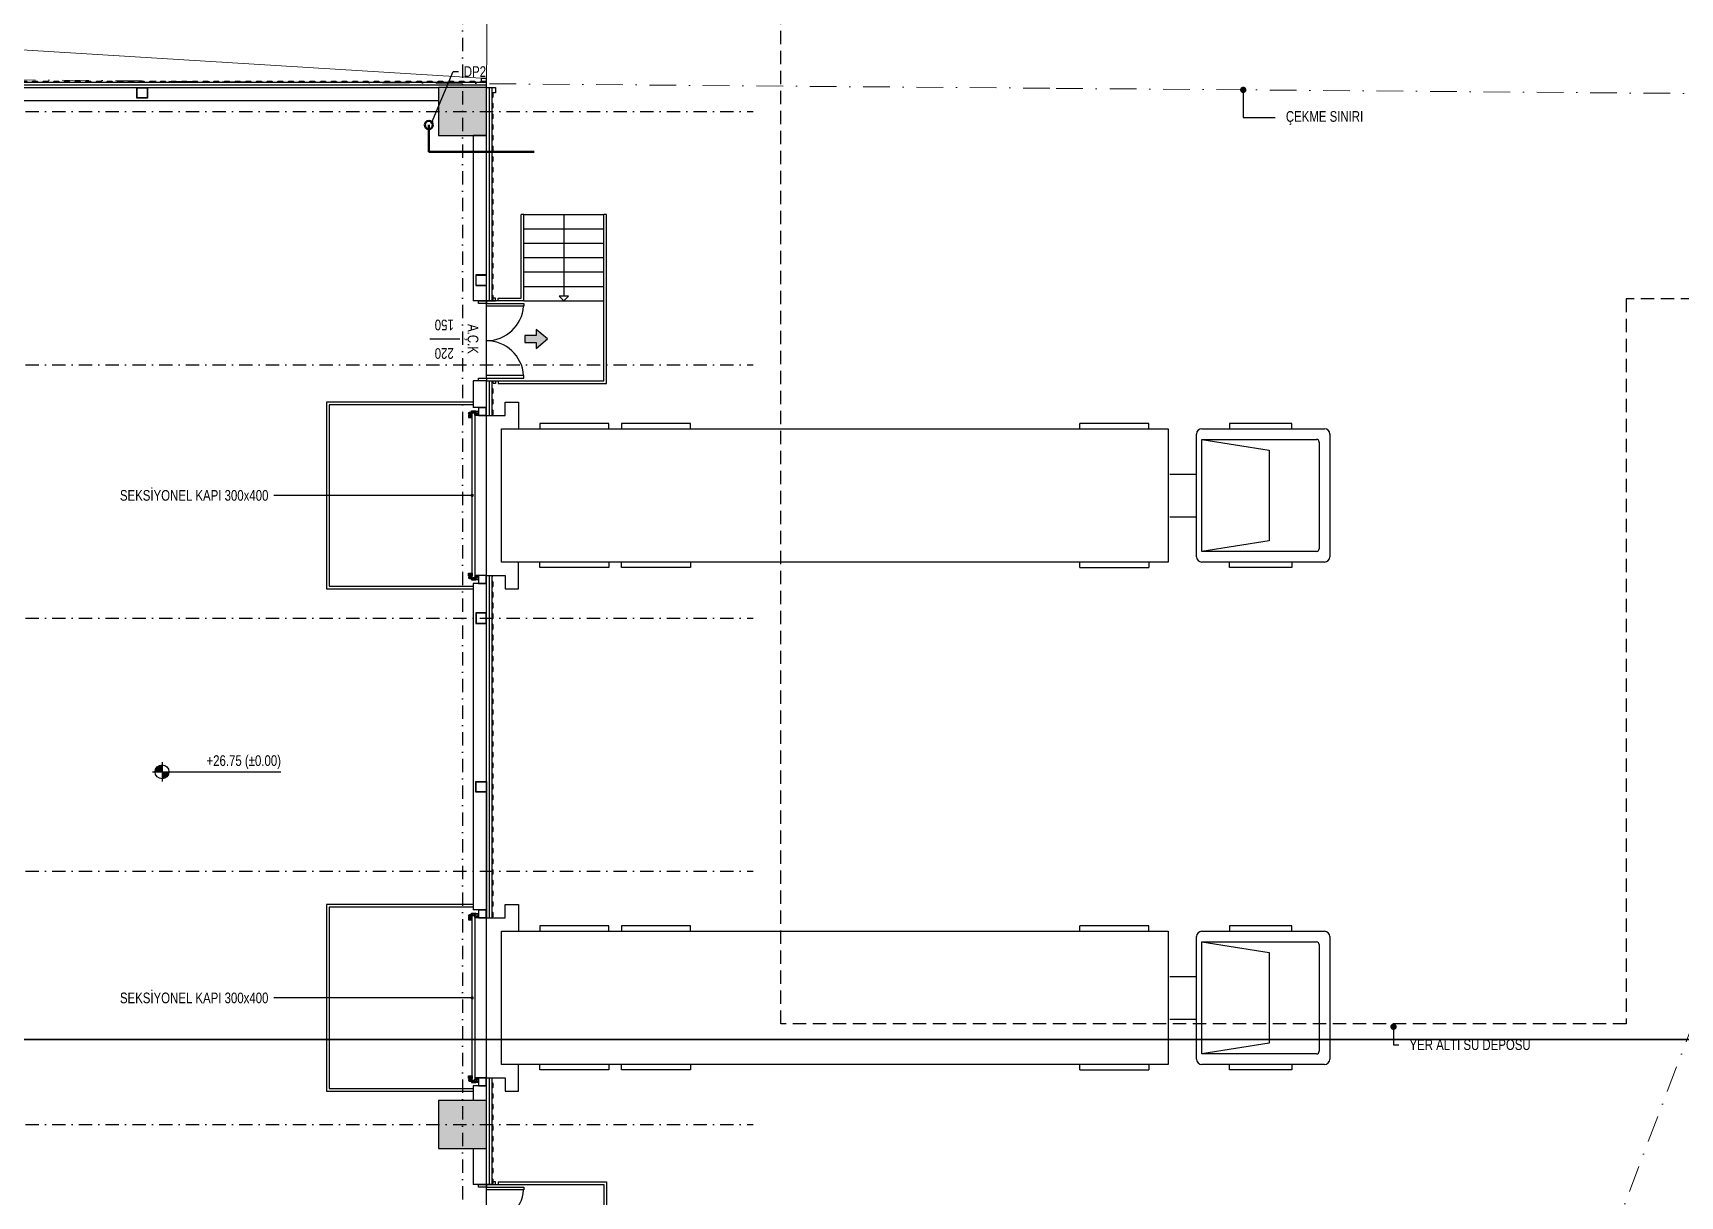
# Model space of a CAD drawing. Header units: centimetres. Extents: x 26569 to 160723, y -3143 to 14565.
# Drawn here: x 69874 to 72962, y 5229 to 7411 of the extents above; entities that cross this region are included whole.
import ezdxf
from ezdxf import colors
from ezdxf.entities.mleader import LeaderData, LeaderLine
from ezdxf.enums import TextEntityAlignment as Align
from ezdxf.math import Vec2, Vec3

# ---------------------------------------------------------------- set-up
doc = ezdxf.new("R2010")
doc.units = ezdxf.units.CM
doc.header["$LTSCALE"] = 100
for name, pattern in [('DASHDOT', [1, 0.5, -0.25, 0, -0.25]), ('DASHDOT2', [0.5, 0.25, -0.125, 0, -0.125]), ('HIDDEN2', [0.1875, 0.125, -0.0625])]:
    doc.linetypes.add(name, pattern=pattern)
for name, color, linetype in [('A-ANNO-DIMS', 187, 'Continuous'), ('A-ANNO-GRID', 155, 'DASHDOT2'), ('A-ANNO-TEXT', 50, 'Continuous'), ('A-DOOR', 193, 'Continuous'), ('A-ELEV-01', 255, 'Continuous'), ('A-ELEV-03', 251, 'Continuous'), ('A-FLOR-STRS', 95, 'Continuous'), ('A-VHCL', 8, 'Continuous'), ('A-WALL', 134, 'Continuous'), ('A-WALL-INSL', 249, 'Continuous'), ('A-WALL-SNWPNL', 200, 'Continuous'), ('A-WALL-STEL', 202, 'Continuous'), ('L-SITE', 1, 'DASHDOT'), ('L-SITE-CURB', 33, 'Continuous'), ('S-CONC', 5, 'Continuous'), ('S-HTCH', 8, 'Continuous'), ('S-STEL', 3, 'Continuous')]:
    doc.layers.add(name, color=color, linetype=linetype)
doc.layers.add('GEB-YİB', color=7, linetype='Continuous', lineweight=50)
doc.styles.add('Fields_100', font='act_simplex.shx', dxfattribs={"width": 0.8, "height": 20})
doc.linetypes.add('BATTING', pattern='A,0.00254,-2.54,[134,ltypeshp.shx,S=2.54,R=0,X=-2.54,Y=0],-5.08,[134,ltypeshp.shx,S=2.54,R=180,X=2.54,Y=0],-2.54', length=10.16254)
doc.dimstyles.new('FIELDS_100', dxfattribs={"dimscale": 0, "dimtxt": 20, "dimasz": 5, "dimexe": 5, "dimexo": 5, "dimgap": 5, "dimtad": 0, "dimdec": 0, "dimzin": 0, "dimdsep": 46, "dimtxsty": 'Fields_100', "dimblk": 'DOT', "dimcen": 0.09, "dimclrt": 50, "dimadec": 0, "dimazin": 0, "dimtfac": 1, "dimtdec": 0, "dimtix": 1, "dimtofl": 0, "dimtmove": 1, "dimatfit": 3, "dimfxl": 5, "dimfxlon": 1, "dimtolj": 1, "dimtzin": 0, "dimarcsym": 0})

# ---------------------------------------------------------------- blocks, each defined once
blk = doc.blocks.new('_Dot')
at = {"color": 0, "linetype": 'ByBlock', "lineweight": -2}
blk.add_line((-0.5, 0), (-1, 0), dxfattribs=at)
at = {"color": 0, "linetype": 'ByBlock', "const_width": 0.5}
blk.add_lwpolyline([(-0.25, 0, 1), (0.25, 0, 1)], format="xyb", close=True, dxfattribs=at)
blk = doc.blocks.new('*D156')
at = {"layer": 'A-ANNO-DIMS', "color": 0, "lineweight": -2, "transparency": 16777216}
for p, q in [((68879.5, 7998.6), (68879.5, 8008.6)), ((68884.5, 8003.6), (69747.8, 8003.6)), ((70674.5, 8003.6), (69811.1, 8003.6)), ((70679.5, 7998.6), (70679.5, 8008.6))]:
    blk.add_line(p, q, dxfattribs=at)
at = {"layer": 'DEFPOINTS', "color": 0, "transparency": 16777216}
for p in [(70679.5, 8003.6), (68879.5, 7308.6), (70679.5, 7308.6)]:
    blk.add_point(p, dxfattribs=at)
at = {"layer": 'A-ANNO-DIMS', "color": 0, "lineweight": -2, "transparency": 16777216, "xscale": 5, "yscale": 5, "zscale": 5, "rotation": 180}
blk.add_blockref('_Dot', (68879.5, 8003.6), dxfattribs=at)
at = {"layer": 'A-ANNO-DIMS', "color": 0, "lineweight": -2, "transparency": 16777216, "xscale": 5, "yscale": 5, "zscale": 5}
blk.add_blockref('_Dot', (70679.5, 8003.6), dxfattribs=at)
at = {"layer": 'A-ANNO-DIMS', "color": 50, "transparency": 16777216, "insert": (69779.5, 8003.6), "char_height": 20, "attachment_point": 5, "style": 'Fields_100'}
blk.add_mtext('\\A1;1800', dxfattribs=at)
blk = doc.blocks.new('*D159')
at = {"layer": 'A-ANNO-DIMS', "color": 0, "lineweight": -2, "transparency": 16777216}
for p, q in [((50829.5, 8098.6), (50829.5, 8108.6)), ((50834.5, 8103.6), (60742.7, 8103.6)), ((70729.5, 8103.6), (60821.3, 8103.6)), ((70734.5, 8098.6), (70734.5, 8108.6))]:
    blk.add_line(p, q, dxfattribs=at)
at = {"layer": 'DEFPOINTS', "color": 0, "transparency": 16777216}
for p in [(70734.5, 8103.6), (50829.5, 7318.6), (70734.5, 7318.6)]:
    blk.add_point(p, dxfattribs=at)
at = {"layer": 'A-ANNO-DIMS', "color": 0, "lineweight": -2, "transparency": 16777216, "xscale": 5, "yscale": 5, "zscale": 5, "rotation": 180}
blk.add_blockref('_Dot', (50829.5, 8103.6), dxfattribs=at)
at = {"layer": 'A-ANNO-DIMS', "color": 0, "lineweight": -2, "transparency": 16777216, "xscale": 5, "yscale": 5, "zscale": 5}
blk.add_blockref('_Dot', (70734.5, 8103.6), dxfattribs=at)
at = {"layer": 'A-ANNO-DIMS', "color": 50, "transparency": 16777216, "insert": (60782, 8103.6), "char_height": 20, "attachment_point": 5, "style": 'Fields_100'}
blk.add_mtext('\\A1;19905', dxfattribs=at)
blk = doc.blocks.new('SEKSİYONEL KAPI')
at = {"layer": 'A-DOOR'}
for p, q in [((-15.7, 2.7), (-15.7, 0.2)), ((-15.1, 2.7), (-15.1, 0.2)), ((-3.6, 2.7), (-4.4, 2.7)), ((-3.6, 0.9), (-4.4, 0.9)), ((-15.7, -302.7), (-15.7, -300.2)), ((-15.1, -302.7), (-15.1, -300.2)), ((-8.7, -304.7), (-8.7, -304.7)), ((-3.6, -300.9), (-4.4, -300.9)), ((-3.6, -302.7), (-4.4, -302.7))]:
    blk.add_line(p, q, dxfattribs=at)
for points in [[(-5, 5.5), (-5.5, 5.5), (-5.5, 8.2), (-12.3, 8.2), (-12.3, 2), (-12.8, 2), (-12.8, 5.6), (-16.9, 5.6, 0.82272), (-16.9, 2.5), (-16.7, 2.5), (-16.7, 2), (-16.9, 2, -0.863572), (-16.9, 6.1), (-12.8, 6.1), (-12.8, 8.7), (-5, 8.7), (-5, 5.5)], [(-11.4, 5.3), (-11.4, 5.7, -0.414214), (-9.4, 7.7), (-9, 7.7, -0.414214), (-7, 5.7), (-7, 3.5)], [(-15.7, -1.1), (-15.7, -1.6, 1), (-15.1, -1.6), (-15.1, -1.1)], [(-5, -305.5), (-5.5, -305.5), (-5.5, -308.2), (-12.3, -308.2), (-12.3, -302), (-12.8, -302), (-12.8, -305.6), (-16.9, -305.6, -0.82272), (-16.9, -302.5), (-16.7, -302.5), (-16.7, -302), (-16.9, -302, 0.863572), (-16.9, -306.1), (-12.8, -306.1), (-12.8, -308.7), (-5, -308.7), (-5, -305.5)], [(-15.7, -298.9), (-15.7, -298.4, -1), (-15.1, -298.4), (-15.1, -298.9)], [(-11.4, -305.3), (-11.4, -305.7, 0.414214), (-9.4, -307.7), (-9, -307.7, 0.414214), (-7, -305.7), (-7, -303.5)]]:
    blk.add_lwpolyline(points, format="xyb", dxfattribs=at)
for points in [[(-15.7, 1.2), (-18.4, 1.2), (-18.4, -3.8), (-11.7, -3.8), (-11.7, 1.2), (-15.1, 1.2)], [(-16.5, 0.2), (-17.4, 0.2), (-17.4, -2.8), (-13.4, -2.8), (-13.4, 0.2), (-14.4, 0.2)], [(-11.6, -304.7), (-11.6, 4.7), (-8.7, 4.7), (-8.7, 4.7), (-6.6, 2.6), (-6.6, -302.6), (-8.7, -304.7), (-11.6, -304.7)], [(-5, 0.5), (-6.5, 0.5), (-6.5, 3.3), (-5, 3.3)], [(-4.5, 2.7), (-4.4, 2.7), (-4.4, 3), (-3.6, 3), (-3.6, 0.7), (-4.4, 0.7), (-4.4, 1), (-4.5, 1)], [(-15.7, -301.2), (-18.4, -301.2), (-18.4, -296.2), (-11.7, -296.2), (-11.7, -301.2), (-15.1, -301.2)], [(-16.5, -300.2), (-17.4, -300.2), (-17.4, -297.2), (-13.4, -297.2), (-13.4, -300.2), (-14.4, -300.2)], [(-5, -300.5), (-6.5, -300.5), (-6.5, -303.3), (-5, -303.3)], [(-4.5, -302.7), (-4.4, -302.7), (-4.4, -303), (-3.6, -303), (-3.6, -300.7), (-4.4, -300.7), (-4.4, -301), (-4.5, -301)]]:
    blk.add_lwpolyline(points, dxfattribs=at)
for points in [[(-13.9, 3.1), (-16.9, 3.1, -1), (-16.9, 5.1), (-13.9, 5.1, -1)], [(-13.9, -303.1), (-16.9, -303.1, 1), (-16.9, -305.1), (-13.9, -305.1, 1)]]:
    blk.add_lwpolyline(points, format="xyb", close=True, dxfattribs=at)
for points in [[(-16.5, -1.1), (-14.4, -1.1), (-14.4, 0.2), (-16.5, 0.2)], [(-4.5, 3.5), (-4.5, 2.7), (-5, 2.7), (-5, 4), (-2.5, 4), (-2.5, 0.5), (-0.5, 0.5), (-0.5, 7.5), (-4.5, 7.5), (-4.5, 5.5), (-5, 5.5), (-5, 8), (0, 8), (0, 0), (-5, 0), (-5, 1), (-4.5, 1), (-4.5, 0.5), (-3, 0.5), (-3, 3.5)], [(-16.5, -298.9), (-14.4, -298.9), (-14.4, -300.2), (-16.5, -300.2)], [(-4.5, -303.5), (-4.5, -302.7), (-5, -302.7), (-5, -304), (-2.5, -304), (-2.5, -300.5), (-0.5, -300.5), (-0.5, -307.5), (-4.5, -307.5), (-4.5, -305.5), (-5, -305.5), (-5, -308), (0, -308), (0, -300), (-5, -300), (-5, -301), (-4.5, -301), (-4.5, -300.5), (-3, -300.5), (-3, -303.5)]]:
    blk.add_lwpolyline(points, close=True, dxfattribs=at)
for centre in [(-9.2, 5.8), (-9.2, -305.8)]:
    blk.add_circle(centre, 0.25, dxfattribs=at)
for centre, start, end in [((-15.4, 4.3), 38.272, 141.728), ((-15.4, 3.8), 218.272, 321.728), ((-15.4, -303.8), 38.272, 141.728), ((-15.4, -304.3), 218.272, 321.728)]:
    blk.add_arc(centre, 1.19, start, end, dxfattribs=at)
blk = doc.blocks.new('KAPI 150')
at = {"layer": 'A-DOOR'}
blk.add_line((145, 15), (5, 15), dxfattribs=at)
for points in [[(5, 15), (5, 85), (10, 85), (10, 15)], [(145, 15), (145, 85), (140, 85), (140, 15)]]:
    blk.add_lwpolyline(points, dxfattribs=at)
for points in [[(5, 0), (0, 0), (0, 15), (5, 15)], [(150, 0), (145, 0), (145, 15), (150, 15)]]:
    blk.add_lwpolyline(points, close=True, dxfattribs=at)
for centre, start, end in [((5, 15), 0, 85.904), ((145, 15), 94.096, 180)]:
    blk.add_arc(centre, 70, start, end, dxfattribs=at)
blk = doc.blocks.new('AÇK_01')
at = {"color": 0}
blk.add_lwpolyline([(28, 0), (-28, 0)], dxfattribs=at)
at = {"color": 0, "style": 'Fields_100', "width": 0.8}
blk.add_attdef('A.Ç.K.01', text='', height=20, rotation=90, dxfattribs=at).set_placement((-53, 0), align=Align.MIDDLE_CENTER)
for tag, p in [('W', (1, 17.2)), ('H', (1, -36.3))]:
    blk.add_attdef(tag, text='', height=20, dxfattribs=at).set_placement(p, align=Align.CENTER)
blk = doc.blocks.new('*U42')
at = {"layer": 'A-WALL-SNWPNL'}
blk.add_lwpolyline([(50, 1), (42, 1), (40, -1), (32, -1), (30, 1), (22, 1), (20, -1), (12, -1), (10, 1), (2, 1), (0, -1), (-8, -1), (-10, 1), (-18, 1), (-20, -1), (-28, -1), (-30, 1), (-38, 1), (-40, -1), (-48, -1), (-50, 1)], dxfattribs=at)
blk = doc.blocks.new('*U43')
at = {"layer": 'A-WALL-STEL', "color": 0, "linetype": 'ByBlock', "lineweight": -2, "transparency": 16777216}
for p in [(0, 0), (100, 0)]:
    blk.add_blockref('*U42', p, dxfattribs=at)
blk = doc.blocks.new('*U44')
at = {"layer": 'A-WALL-SNWPNL'}
blk.add_lwpolyline([(50, 1), (42, 1), (40, -1), (32, -1), (30, 1), (22, 1), (20, -1), (12, -1), (10, 1), (2, 1), (0, -1), (-8, -1), (-10, 1), (-18, 1), (-20, -1), (-28, -1), (-30, 1), (-38, 1), (-40, -1), (-48, -1), (-50, 1)], dxfattribs=at)
blk = doc.blocks.new('*U45')
at = {"layer": 'A-WALL-STEL', "color": 0, "linetype": 'ByBlock', "lineweight": -2, "transparency": 16777216}
for p in [(0, 0), (100, 0), (200, 0), (300, 0), (400, 0), (500, 0)]:
    blk.add_blockref('*U44', p, dxfattribs=at)
blk = doc.blocks.new('*U46')
at = {"layer": 'A-WALL-SNWPNL'}
blk.add_lwpolyline([(50, 1), (42, 1), (40, -1), (32, -1), (30, 1), (22, 1), (20, -1), (12, -1), (10, 1), (2, 1), (0, -1), (-8, -1), (-10, 1), (-18, 1), (-20, -1), (-28, -1), (-30, 1), (-38, 1), (-40, -1), (-48, -1), (-50, 1)], dxfattribs=at)
blk = doc.blocks.new('*U47')
at = {"layer": 'A-WALL-STEL', "color": 0, "linetype": 'ByBlock', "lineweight": -2, "transparency": 16777216}
for p in [(0, 0), (100, 0), (200, 0), (300, 0)]:
    blk.add_blockref('*U46', p, dxfattribs=at)

msp = doc.modelspace()

# ---------------------------------------------------------------- hatches: boundary and pattern name
at = {"layer": 'A-ANNO-DIMS'}
h = msp.add_hatch(color=256, dxfattribs=at)
h.paths.add_polyline_path([(70116.48, 6038.15, 0.4142136), (70103.48, 6025.15), (70116.48, 6025.15)])
h.paths.add_polyline_path([(70129.48, 6025.15), (70116.48, 6025.15), (70116.48, 6012.15, 0.4142136)])
at = {"layer": 'A-ANNO-TEXT'}
h = msp.add_hatch(color=256, dxfattribs=at)
h.dxf.hatch_style = 1
h.paths.add_polyline_path([(70839.04, 6836.93), (70817.89, 6854.63), (70817.89, 6843.66), (70796.73, 6843.66), (70796.73, 6830.19), (70817.89, 6830.19), (70817.89, 6819.22)])
at = {"layer": 'S-HTCH'}
h = msp.add_hatch(dxfattribs=at)
h.set_pattern_fill('ANSI33', color=256)
h.set_pattern_definition([(45, (47244.2896, 5721.5606), (-4.490128, 4.490128), []), (45, (47248.78, 5721.5606), (-4.490128, 4.490128), [3.175, -1.5875])])
h.paths.add_polyline_path([(63434.48, 1518.59), (63524.48, 1518.59), (63524.48, 1608.59), (63434.48, 1608.59)])
h.paths.add_polyline_path([(63434.48, 7218.59), (63524.48, 7218.59), (63524.48, 7308.59), (63434.48, 7308.59)])
h.paths.add_polyline_path([(61634.48, 1518.59), (61724.48, 1518.59), (61724.48, 1608.59), (61634.48, 1608.59)])
h.paths.add_polyline_path([(58034.48, 1518.59), (58124.48, 1518.59), (58124.48, 1608.59), (58034.48, 1608.59)])
h.paths.add_polyline_path([(61634.48, 7218.59), (61724.48, 7218.59), (61724.48, 7308.59), (61634.48, 7308.59)])
h.paths.add_polyline_path([(58034.48, 7218.59), (58124.48, 7218.59), (58124.48, 7308.59), (58034.48, 7308.59)])
h.paths.add_polyline_path([(63434.48, 3418.59), (63524.48, 3418.59), (63524.48, 3508.59), (63434.48, 3508.59)])
h.paths.add_polyline_path([(63434.48, 5318.59), (63524.48, 5318.59), (63524.48, 5408.59), (63434.48, 5408.59)])
h.paths.add_polyline_path([(61634.48, 3418.59), (61724.48, 3418.59), (61724.48, 3508.59), (61634.48, 3508.59)])
h.paths.add_polyline_path([(58034.48, 3418.59), (58124.48, 3418.59), (58124.48, 3508.59), (58034.48, 3508.59)])
h.paths.add_polyline_path([(61634.48, 5318.59), (61724.48, 5318.59), (61724.48, 5408.59), (61634.48, 5408.59)])
h.paths.add_polyline_path([(58034.48, 5318.59), (58124.48, 5318.59), (58124.48, 5408.59), (58034.48, 5408.59)])
h.paths.add_polyline_path([(68834.48, 3418.59), (68924.48, 3418.59), (68924.48, 3508.59), (68834.48, 3508.59)])
h.paths.add_polyline_path([(68834.48, 5318.59), (68924.48, 5318.59), (68924.48, 5408.59), (68834.48, 5408.59)])
h.paths.add_polyline_path([(67034.48, 3418.59), (67124.48, 3418.59), (67124.48, 3508.59), (67034.48, 3508.59)])
h.paths.add_polyline_path([(67034.48, 5318.59), (67124.48, 5318.59), (67124.48, 5408.59), (67034.48, 5408.59)])
h.paths.add_polyline_path([(65234.48, 3418.59), (65324.48, 3418.59), (65324.48, 3508.59), (65234.48, 3508.59)])
h.paths.add_polyline_path([(65234.48, 5318.59), (65324.48, 5318.59), (65324.48, 5408.59), (65234.48, 5408.59)])
h.paths.add_polyline_path([(61534.48, 3418.59), (61624.48, 3418.59), (61624.48, 3508.59), (61534.48, 3508.59)])
h.paths.add_polyline_path([(61534.48, 5318.59), (61624.48, 5318.59), (61624.48, 5408.59), (61534.48, 5408.59)])
h.paths.add_polyline_path([(59834.48, 3418.59), (59924.48, 3418.59), (59924.48, 3508.59), (59834.48, 3508.59)])
h.paths.add_polyline_path([(59834.48, 5318.59), (59924.48, 5318.59), (59924.48, 5408.59), (59834.48, 5408.59)])
h.paths.add_polyline_path([(56234.48, 3418.59), (56324.48, 3418.59), (56324.48, 3508.59), (56234.48, 3508.59)])
h.paths.add_polyline_path([(56234.48, 5318.59), (56324.48, 5318.59), (56324.48, 5408.59), (56234.48, 5408.59)])
h.paths.add_polyline_path([(54434.48, 3418.59), (54524.48, 3418.59), (54524.48, 3508.59), (54434.48, 3508.59)])
h.paths.add_polyline_path([(54434.48, 5318.59), (54524.48, 5318.59), (54524.48, 5408.59), (54434.48, 5408.59)])
h.paths.add_polyline_path([(52634.48, 3418.59), (52724.48, 3418.59), (52724.48, 3508.59), (52634.48, 3508.59)])
h.paths.add_polyline_path([(52634.48, 5318.59), (52724.48, 5318.59), (52724.48, 5408.59), (52634.48, 5408.59)])
h.paths.add_polyline_path([(70634.48, 5318.59), (70724.48, 5318.59), (70724.48, 5408.59), (70634.48, 5408.59)])
h.paths.add_polyline_path([(70634.48, 3418.59), (70724.48, 3418.59), (70724.48, 3508.59), (70634.48, 3508.59)])
h.paths.add_polyline_path([(70634.48, 1518.59), (70724.48, 1518.59), (70724.48, 1608.59), (70634.48, 1608.59)])
h.paths.add_polyline_path([(68834.48, 1518.59), (68924.48, 1518.59), (68924.48, 1608.59), (68834.48, 1608.59)])
h.paths.add_polyline_path([(67034.48, 1518.59), (67124.48, 1518.59), (67124.48, 1608.59), (67034.48, 1608.59)])
h.paths.add_polyline_path([(65234.48, 1518.59), (65324.48, 1518.59), (65324.48, 1608.59), (65234.48, 1608.59)])
h.paths.add_polyline_path([(61534.48, 1518.59), (61624.48, 1518.59), (61624.48, 1608.59), (61534.48, 1608.59)])
h.paths.add_polyline_path([(59834.48, 1518.59), (59924.48, 1518.59), (59924.48, 1608.59), (59834.48, 1608.59)])
h.paths.add_polyline_path([(56234.48, 1518.59), (56324.48, 1518.59), (56324.48, 1608.59), (56234.48, 1608.59)])
h.paths.add_polyline_path([(54434.48, 1518.59), (54524.48, 1518.59), (54524.48, 1608.59), (54434.48, 1608.59)])
h.paths.add_polyline_path([(52634.48, 1518.59), (52724.48, 1518.59), (52724.48, 1608.59), (52634.48, 1608.59)])
h.paths.add_polyline_path([(70634.48, 7218.59), (70724.48, 7218.59), (70724.48, 7308.59), (70634.48, 7308.59)])
h.paths.add_polyline_path([(68834.48, 7218.59), (68924.48, 7218.59), (68924.48, 7308.59), (68834.48, 7308.59)])
h.paths.add_polyline_path([(67034.48, 7218.59), (67124.48, 7218.59), (67124.48, 7308.59), (67034.48, 7308.59)])
h.paths.add_polyline_path([(65234.48, 7218.59), (65324.48, 7218.59), (65324.48, 7308.59), (65234.48, 7308.59)])
h.paths.add_polyline_path([(61534.48, 7218.59), (61624.48, 7218.59), (61624.48, 7308.59), (61534.48, 7308.59)])
h.paths.add_polyline_path([(59834.48, 7218.59), (59924.48, 7218.59), (59924.48, 7308.59), (59834.48, 7308.59)])
h.paths.add_polyline_path([(56234.48, 7218.59), (56324.48, 7218.59), (56324.48, 7308.59), (56234.48, 7308.59)])
h.paths.add_polyline_path([(54434.48, 7218.59), (54524.48, 7218.59), (54524.48, 7308.59), (54434.48, 7308.59)])
h.paths.add_polyline_path([(52634.48, 7218.59), (52724.48, 7218.59), (52724.48, 7308.59), (52634.48, 7308.59)])

# ---------------------------------------------------------------- linework, layer by layer
at = {"layer": 'A-ANNO-DIMS'}
for p, q in [((70098.48, 6025.15), (70339.48, 6025.15)), ((70116.48, 6043.15), (70116.48, 6007.15))]:
    msp.add_line(p, q, dxfattribs=at)
msp.add_circle((70116.48, 6025.15), 13, dxfattribs=at)
at = {"layer": 'A-ANNO-GRID'}
for p, q in [((70679.48, 8203.59), (70679.48, 1408.59)), ((49419.63, 7263.59), (71224.48, 7263.59)), ((49419.63, 6788.59), (71224.48, 6788.59)), ((49419.63, 6313.59), (71224.48, 6313.59)), ((49419.63, 5838.59), (71224.48, 5838.59)), ((49419.63, 5363.59), (71224.48, 5363.59))]:
    msp.add_line(p, q, dxfattribs=at)
at = {"layer": 'A-ANNO-GRID', "const_width": 3}
msp.add_lwpolyline([(49449.63, 5522.83), (73661.43, 5522.83)], dxfattribs=at)
at = {"layer": 'A-ANNO-TEXT'}
msp.add_lwpolyline([(70839.04, 6836.93), (70817.89, 6854.63), (70817.89, 6843.66), (70796.73, 6843.66), (70796.73, 6830.19), (70817.89, 6830.19), (70817.89, 6819.22)], close=True, dxfattribs=at)
at = {"layer": 'A-DOOR', "elevation": 0}
for points in [[(70734.48, 6693.59), (70759.48, 6693.59), (70759.48, 6718.59), (70784.48, 6718.59), (70784.48, 6668.59)], [(70734.48, 6393.59), (70759.48, 6393.59), (70759.48, 6368.59), (70784.48, 6368.59), (70784.48, 6418.59)]]:
    msp.add_lwpolyline(points, dxfattribs=at)
at = {"layer": 'A-DOOR'}
for points in [[(70734.48, 5751.09), (70759.48, 5751.09), (70759.48, 5776.09), (70784.48, 5776.09), (70784.48, 5726.09)], [(70734.48, 5451.09), (70759.48, 5451.09), (70759.48, 5426.09), (70784.48, 5426.09), (70784.48, 5476.09)]]:
    msp.add_lwpolyline(points, dxfattribs=at)
at = {"layer": 'A-ELEV-01'}
for p, q in [((70634.48, 7283.59), (68924.48, 7283.59)), ((70724.48, 7218.59), (70699.48, 7218.59)), ((70699.48, 7218.59), (70699.48, 6908.59)), ((70724.48, 6908.59), (70699.48, 6908.59)), ((70724.48, 6708.59), (70699.48, 6708.59)), ((70699.48, 6378.59), (70699.48, 6156.09)), ((70724.48, 6378.59), (70699.48, 6378.59)), ((70699.48, 6156.09), (70699.48, 5766.09)), ((70724.48, 5766.09), (70699.48, 5766.09)), ((70699.48, 5436.09), (70699.48, 5408.59)), ((70724.48, 5436.09), (70699.48, 5436.09)), ((70699.48, 5318.59), (70699.48, 5251.09)), ((70724.48, 5251.09), (70699.48, 5251.09))]:
    msp.add_line(p, q, dxfattribs=at)
for points in [[(70724.48, 6758.59), (70699.48, 6758.59), (70699.48, 6708.59)], [(70724.48, 5751.09), (70724.48, 5986.09)]]:
    msp.add_lwpolyline(points, dxfattribs=at)
at = {"layer": 'A-ELEV-03'}
for points in [[(66854.48, 7318.59), (70724.48, 7318.59)], [(70734.48, 7308.59), (70734.48, 6908.59)], [(70734.48, 6393.59), (70734.48, 5751.09)], [(70699.48, 5776.09), (70424.48, 5776.09), (70424.48, 5426.09), (70699.48, 5426.09)], [(70699.48, 5771.09), (70429.48, 5771.09), (70429.48, 5431.09), (70699.48, 5431.09)], [(70724.48, 5436.09), (70724.48, 5766.09)], [(70734.48, 5451.09), (70734.48, 5251.09)]]:
    msp.add_lwpolyline(points, dxfattribs=at)
at = {"layer": 'A-ELEV-03', "elevation": 0}
for points in [[(70699.48, 6718.59), (70424.48, 6718.59), (70424.48, 6368.59), (70699.48, 6368.59)], [(70699.48, 6713.59), (70429.48, 6713.59), (70429.48, 6373.59), (70699.48, 6373.59)], [(70724.48, 6378.59), (70724.48, 6708.59)]]:
    msp.add_lwpolyline(points, dxfattribs=at)
at = {"layer": 'A-FLOR-STRS'}
for p, q in [((70794.48, 7070.59), (70789.48, 7070.59)), ((70869.48, 7070.59), (70869.48, 6917.29)), ((70949.48, 7070.59), (70944.48, 7070.59)), ((70794.48, 6908.59), (70734.48, 6908.59)), ((70746.48, 6908.59), (70746.48, 6913.59)), ((70746.48, 5256.09), (70746.48, 5251.09))]:
    msp.add_line(p, q, dxfattribs=at)
for points in [[(70734.48, 6758.59), (70944.48, 6758.59), (70944.48, 7070.59)], [(70746.48, 6913.59), (70789.48, 6913.59), (70789.48, 7070.59)], [(70746.48, 6753.59), (70949.48, 6753.59), (70949.48, 7070.59)], [(70794.48, 6908.59), (70794.48, 7070.59)], [(70794.48, 7070.59), (70944.48, 7070.59)], [(70794.48, 7043.59), (70944.48, 7043.59)], [(70794.48, 7016.59), (70944.48, 7016.59)], [(70794.48, 6989.59), (70944.48, 6989.59)], [(70794.48, 6962.59), (70944.48, 6962.59)], [(70794.48, 6935.59), (70944.48, 6935.59)], [(70794.48, 6908.59), (70944.48, 6908.59)], [(70746.48, 6758.59), (70746.48, 6753.59)], [(70734.48, 5251.09), (70944.48, 5251.09), (70944.48, 4939.09)], [(70746.48, 5256.09), (70949.48, 5256.09), (70949.48, 4939.09)]]:
    msp.add_lwpolyline(points, dxfattribs=at)
msp.add_lwpolyline([(70869.48, 6908.59), (70878.17, 6917.29), (70869.48, 6917.29), (70860.78, 6917.29)], close=True, dxfattribs=at)
at = {"layer": 'A-VHCL'}
for p, q in [((70824.73, 6678.59), (70824.73, 6668.59)), ((70954.26, 6678.59), (70824.73, 6678.59)), ((70954.26, 6668.59), (70954.26, 6678.59)), ((71107.4, 6678.59), (70977.87, 6678.59)), ((70977.87, 6678.59), (70977.87, 6668.59)), ((71107.4, 6668.59), (71107.4, 6678.59)), ((71966.35, 6678.59), (71836.83, 6678.59)), ((71966.35, 6668.59), (71966.35, 6678.59)), ((72055.6, 6428.59), (72055.6, 6658.59)), ((72065.6, 6668.59), (72295.6, 6668.59)), ((72065.6, 6648.59), (72280.6, 6648.59)), ((72065.6, 6438.59), (72065.6, 6648.59)), ((72065.6, 6648.59), (72191.88, 6628.59)), ((72285.6, 6643.59), (72285.6, 6443.59)), ((72305.6, 6658.59), (72305.6, 6428.59)), ((72191.88, 6628.59), (72191.88, 6458.59)), ((72005.6, 6583.59), (72055.6, 6583.59)), ((72005.6, 6503.59), (72055.6, 6503.59)), ((72191.88, 6458.59), (72065.6, 6438.59)), ((72280.6, 6438.59), (72065.6, 6438.59)), ((70824.73, 6408.59), (70824.73, 6418.59)), ((70954.26, 6408.59), (70824.73, 6408.59)), ((70954.26, 6418.59), (70954.26, 6408.59)), ((70977.87, 6408.59), (70977.87, 6418.59)), ((71107.4, 6408.59), (70977.87, 6408.59)), ((71107.4, 6418.59), (71107.4, 6408.59)), ((72295.6, 6418.59), (72065.6, 6418.59)), ((70824.73, 5736.09), (70824.73, 5726.09)), ((70954.26, 5736.09), (70824.73, 5736.09)), ((70954.26, 5726.09), (70954.26, 5736.09)), ((71107.4, 5736.09), (70977.87, 5736.09)), ((70977.87, 5736.09), (70977.87, 5726.09)), ((71107.4, 5726.09), (71107.4, 5736.09)), ((71966.35, 5736.09), (71836.83, 5736.09)), ((71966.35, 5726.09), (71966.35, 5736.09)), ((72055.6, 5486.09), (72055.6, 5716.09)), ((72065.6, 5726.09), (72295.6, 5726.09)), ((72305.6, 5716.09), (72305.6, 5486.09)), ((72065.6, 5706.09), (72280.6, 5706.09)), ((72065.6, 5496.09), (72065.6, 5706.09)), ((72065.6, 5706.09), (72191.88, 5686.09)), ((72191.88, 5686.09), (72191.88, 5516.09)), ((72285.6, 5701.09), (72285.6, 5501.09)), ((72005.6, 5641.09), (72055.6, 5641.09)), ((72005.6, 5561.09), (72055.6, 5561.09)), ((72191.88, 5516.09), (72065.6, 5496.09)), ((70824.73, 5466.09), (70824.73, 5476.09)), ((70954.26, 5466.09), (70824.73, 5466.09)), ((70954.26, 5476.09), (70954.26, 5466.09)), ((70977.87, 5466.09), (70977.87, 5476.09)), ((71107.4, 5466.09), (70977.87, 5466.09)), ((71107.4, 5476.09), (71107.4, 5466.09)), ((72280.6, 5496.09), (72065.6, 5496.09)), ((72295.6, 5476.09), (72065.6, 5476.09))]:
    msp.add_line(p, q, dxfattribs=at)
at = {"layer": 'A-VHCL', "elevation": 0}
for points in [[(71836.83, 6668.59), (71836.83, 6678.59)], [(72234.68, 6678.59), (72117.29, 6678.59), (72117.29, 6668.59)], [(72234.68, 6668.59), (72234.68, 6678.59)], [(71836.83, 6408.59), (71836.83, 6418.59)], [(71836.83, 6408.59), (71966.35, 6408.59)], [(71966.35, 6418.59), (71966.35, 6408.59)], [(72234.68, 6418.59), (72234.68, 6408.59), (72117.29, 6408.59), (72117.29, 6418.59)]]:
    msp.add_lwpolyline(points, dxfattribs=at)
at = {"layer": 'A-VHCL'}
for points in [[(72002.91, 6418.59), (70752.91, 6418.59), (70752.91, 6668.59), (72002.91, 6668.59)], [(72002.91, 5476.09), (70752.91, 5476.09), (70752.91, 5726.09), (72002.91, 5726.09)]]:
    msp.add_lwpolyline(points, close=True, dxfattribs=at)
for points in [[(71836.83, 5726.09), (71836.83, 5736.09)], [(72234.68, 5736.09), (72117.29, 5736.09), (72117.29, 5726.09)], [(72234.68, 5726.09), (72234.68, 5736.09)], [(71836.83, 5466.09), (71836.83, 5476.09)], [(71836.83, 5466.09), (71966.35, 5466.09)], [(71966.35, 5476.09), (71966.35, 5466.09)], [(72234.68, 5476.09), (72234.68, 5466.09), (72117.29, 5466.09), (72117.29, 5476.09)]]:
    msp.add_lwpolyline(points, dxfattribs=at)
for centre, radius, start, end in [((72065.6, 6658.59), 10, 90, 180), ((72280.6, 6643.59), 5, 0, 90), ((72295.6, 6658.59), 10, 0, 90), ((72065.6, 6428.59), 10, 180, 270), ((72280.6, 6443.59), 5, 270, 0), ((72295.6, 6428.59), 10, 270, 0), ((72065.6, 5716.09), 10, 90, 180), ((72295.6, 5716.09), 10, 0, 90), ((72280.6, 5701.09), 5, 0, 90), ((72280.6, 5501.09), 5, 270, 0), ((72065.6, 5486.09), 10, 180, 270), ((72295.6, 5486.09), 10, 270, 0)]:
    msp.add_arc(centre, radius, start, end, dxfattribs=at)
at = {"layer": 'A-WALL-INSL', "linetype": 'BATTING', "ltscale": 0.005}
for points in [[(66854.48, 7313.59), (70724.48, 7313.59)], [(70729.48, 7308.59), (70729.48, 6908.59)], [(70729.48, 6758.59), (70729.48, 6693.59)], [(70729.48, 6393.59), (70729.48, 5751.09)], [(70729.48, 5451.09), (70729.48, 5251.09)]]:
    msp.add_lwpolyline(points, dxfattribs=at)
at = {"layer": 'A-WALL-SNWPNL'}
for p, q in [((68924.48, 7308.59), (70634.48, 7308.59)), ((70724.48, 6908.59), (70724.48, 7218.59)), ((70734.48, 6908.59), (70724.48, 6908.59)), ((70724.48, 6758.59), (70734.48, 6758.59)), ((70724.48, 6693.59), (70734.48, 6693.59)), ((70724.48, 6393.59), (70734.48, 6393.59)), ((70724.48, 5751.09), (70724.48, 6378.59)), ((70724.48, 5751.09), (70734.48, 5751.09)), ((70724.48, 5408.59), (70724.48, 5451.09)), ((70724.48, 5451.09), (70734.48, 5451.09)), ((70724.48, 5251.09), (70724.48, 5318.59))]:
    msp.add_line(p, q, dxfattribs=at)
for points in [[(69824.48, 7318.59), (69832.48, 7318.59), (69834.48, 7320.59), (69842.48, 7320.59), (69844.48, 7318.59), (69852.48, 7318.59), (69854.48, 7320.59), (69862.48, 7320.59), (69864.48, 7318.59), (69872.48, 7318.59), (69874.48, 7320.59), (69882.48, 7320.59), (69884.48, 7318.59), (69892.48, 7318.59), (69894.48, 7320.59), (69902.48, 7320.59), (69904.48, 7318.59), (69912.48, 7318.59), (69914.48, 7320.59), (69922.48, 7320.59), (69924.48, 7318.59)], [(69924.48, 7318.59), (69932.48, 7318.59), (69934.48, 7320.59), (69942.48, 7320.59), (69944.48, 7318.59), (69952.48, 7318.59), (69954.48, 7320.59), (69962.48, 7320.59), (69964.48, 7318.59), (69972.48, 7318.59), (69974.48, 7320.59), (69982.48, 7320.59), (69984.48, 7318.59), (69992.48, 7318.59), (69994.48, 7320.59), (70002.48, 7320.59), (70004.48, 7318.59), (70012.48, 7318.59), (70014.48, 7320.59), (70022.48, 7320.59), (70024.48, 7318.59)], [(70024.48, 7318.59), (70032.48, 7318.59), (70034.48, 7320.59), (70042.48, 7320.59), (70044.48, 7318.59), (70052.48, 7318.59), (70054.48, 7320.59), (70062.48, 7320.59), (70064.48, 7318.59), (70072.48, 7318.59), (70074.48, 7320.59), (70082.48, 7320.59), (70084.48, 7318.59), (70092.48, 7318.59), (70094.48, 7320.59), (70102.48, 7320.59), (70104.48, 7318.59), (70112.48, 7318.59), (70114.48, 7320.59), (70122.48, 7320.59), (70124.48, 7318.59)], [(70124.48, 7318.59), (70132.48, 7318.59), (70134.48, 7320.59), (70142.48, 7320.59), (70144.48, 7318.59), (70152.48, 7318.59), (70154.48, 7320.59), (70162.48, 7320.59), (70164.48, 7318.59), (70172.48, 7318.59), (70174.48, 7320.59), (70182.48, 7320.59), (70184.48, 7318.59), (70192.48, 7318.59), (70194.48, 7320.59), (70202.48, 7320.59), (70204.48, 7318.59), (70212.48, 7318.59), (70214.48, 7320.59), (70222.48, 7320.59), (70224.48, 7318.59)], [(70224.48, 7318.59), (70232.48, 7318.59), (70234.48, 7320.59), (70242.48, 7320.59), (70244.48, 7318.59), (70252.48, 7318.59), (70254.48, 7320.59), (70262.48, 7320.59), (70264.48, 7318.59), (70272.48, 7318.59), (70274.48, 7320.59), (70282.48, 7320.59), (70284.48, 7318.59), (70292.48, 7318.59), (70294.48, 7320.59), (70302.48, 7320.59), (70304.48, 7318.59), (70312.48, 7318.59), (70314.48, 7320.59), (70322.48, 7320.59), (70324.48, 7318.59)], [(70324.48, 7318.59), (70332.48, 7318.59), (70334.48, 7320.59), (70342.48, 7320.59), (70344.48, 7318.59), (70352.48, 7318.59), (70354.48, 7320.59), (70362.48, 7320.59), (70364.48, 7318.59), (70372.48, 7318.59), (70374.48, 7320.59), (70382.48, 7320.59), (70384.48, 7318.59), (70392.48, 7318.59), (70394.48, 7320.59), (70402.48, 7320.59), (70404.48, 7318.59), (70412.48, 7318.59), (70414.48, 7320.59), (70422.48, 7320.59), (70424.48, 7318.59)], [(70424.48, 7318.59), (70432.48, 7318.59), (70434.48, 7320.59), (70442.48, 7320.59), (70444.48, 7318.59), (70452.48, 7318.59), (70454.48, 7320.59), (70462.48, 7320.59), (70464.48, 7318.59), (70472.48, 7318.59), (70474.48, 7320.59), (70482.48, 7320.59), (70484.48, 7318.59), (70492.48, 7318.59), (70494.48, 7320.59), (70502.48, 7320.59), (70504.48, 7318.59), (70512.48, 7318.59), (70514.48, 7320.59), (70522.48, 7320.59), (70524.48, 7318.59)], [(70524.48, 7318.59), (70532.48, 7318.59), (70534.48, 7320.59), (70542.48, 7320.59), (70544.48, 7318.59), (70552.48, 7318.59), (70554.48, 7320.59), (70562.48, 7320.59), (70564.48, 7318.59), (70572.48, 7318.59), (70574.48, 7320.59), (70582.48, 7320.59), (70584.48, 7318.59), (70592.48, 7318.59), (70594.48, 7320.59), (70602.48, 7320.59), (70604.48, 7318.59), (70612.48, 7318.59), (70614.48, 7320.59), (70622.48, 7320.59), (70624.48, 7318.59)], [(70624.48, 7318.59), (70632.48, 7318.59), (70634.48, 7320.59), (70642.48, 7320.59), (70644.48, 7318.59), (70652.48, 7318.59), (70654.48, 7320.59), (70662.48, 7320.59), (70664.48, 7318.59), (70672.48, 7318.59), (70674.48, 7320.59), (70682.48, 7320.59), (70684.48, 7318.59), (70692.48, 7318.59), (70694.48, 7320.59), (70702.48, 7320.59), (70704.48, 7318.59), (70712.48, 7318.59), (70714.48, 7320.59), (70722.48, 7320.59), (70724.48, 7318.59)], [(70724.48, 7308.59), (70724.48, 7325.59), (70714.48, 7325.59), (70714.48, 7321.09)], [(70724.48, 7308.59), (70741.48, 7308.59), (70741.48, 7298.59), (70736.98, 7298.59)], [(70724.48, 6903.59), (70724.48, 6908.59), (70741.48, 6908.59), (70741.48, 6913.59), (70736.98, 6913.59)], [(70724.48, 6763.59), (70724.48, 6758.59), (70741.48, 6758.59), (70741.48, 6753.59), (70736.98, 6753.59)], [(70724.48, 6708.59), (70724.48, 6758.59)], [(70734.48, 6758.59), (70734.48, 6693.59)], [(70736.48, 6758.59), (70736.48, 6755.59), (70734.48, 6753.59), (70734.48, 6745.59), (70736.48, 6743.59), (70736.48, 6735.59), (70734.48, 6733.59), (70734.48, 6725.59), (70736.48, 6723.59), (70736.48, 6715.59), (70734.48, 6713.59), (70734.48, 6705.59), (70736.48, 6703.59), (70736.48, 6695.59), (70734.48, 6693.59)], [(70736.48, 6393.59), (70736.48, 6393.09), (70734.48, 6391.09), (70734.48, 6383.09), (70736.48, 6381.09), (70736.48, 6373.09), (70734.48, 6371.09), (70734.48, 6363.09), (70736.48, 6361.09), (70736.48, 6353.09), (70734.48, 6351.09)], [(70724.48, 5986.09), (70724.48, 5751.09)], [(70724.48, 5246.09), (70724.48, 5251.09), (70741.48, 5251.09), (70741.48, 5256.09), (70736.98, 5256.09)], [(70734.48, 5251.09), (70724.48, 5251.09)]]:
    msp.add_lwpolyline(points, dxfattribs=at)
at = {"layer": 'GEB-YİB'}
msp.add_lwpolyline([(70616.63, 7238.28), (70616.63, 7188.08), (70814.37, 7188.08)], dxfattribs=at)
msp.add_circle((70616.63, 7238.28), 7.58, dxfattribs=at)
at = {"layer": 'L-SITE', "lineweight": 0}
msp.add_lwpolyline([(70687.99, -521.89), (50317.07, -542.29), (50610.19, 7087.42), (50839.48, 7308.59), (69328.73, 7327.01), (71792.84, 7307.01), (73600.55, 7292.33), (73628.86, 7250.92)], close=True, dxfattribs=at)
at = {"layer": 'L-SITE-CURB', "lineweight": 0}
msp.add_line((70724.48, 7308.59), (70728.43, 7795.54), dxfattribs=at)
msp.add_lwpolyline([(70728.43, 7795.54), (66854.24, 7564.97), (70724.48, 7325.59)], dxfattribs=at)
at = {"layer": 'S-CONC', "linetype": 'HIDDEN2', "ltscale": 2}
msp.add_lwpolyline([(72861.26, 5552.34), (71276.39, 5552.34), (71276.39, 7492.34), (73401.26, 7492.34), (73401.26, 6912.34), (72861.26, 6912.34), (72861.26, 5552.34)], dxfattribs=at)
at = {"layer": 'S-CONC'}
for points in [[(70634.48, 7218.59), (70724.48, 7218.59), (70724.48, 7308.59), (70634.48, 7308.59)], [(70634.48, 5318.59), (70724.48, 5318.59), (70724.48, 5408.59), (70634.48, 5408.59)]]:
    msp.add_lwpolyline(points, close=True, dxfattribs=at)
at = {"layer": 'S-STEL', "elevation": 0}
for points in [[(70069.48, 7308.59), (70089.48, 7308.59), (70089.48, 7288.59), (70069.48, 7288.59)], [(70070.08, 7307.99), (70088.88, 7307.99), (70088.88, 7289.19), (70070.08, 7289.19)], [(70704.48, 6936.93), (70724.48, 6936.93), (70724.48, 6956.93), (70704.48, 6956.93)], [(70723.88, 6937.53), (70705.08, 6937.53), (70705.08, 6956.33), (70723.88, 6956.33)], [(70704.48, 6303.59), (70724.48, 6303.59), (70724.48, 6323.59), (70704.48, 6323.59)], [(70705.08, 6304.19), (70723.88, 6304.19), (70723.88, 6322.99), (70705.08, 6322.99)], [(70704.48, 6006.93), (70724.48, 6006.93), (70724.48, 5986.93), (70704.48, 5986.93)], [(70723.88, 5987.53), (70705.08, 5987.53), (70705.08, 6006.33), (70723.88, 6006.33)]]:
    msp.add_lwpolyline(points, close=True, dxfattribs=at)
at = {"layer": 'S-STEL'}
for points in [[(70724.48, 6708.59), (70709.48, 6708.59), (70709.48, 6693.59), (70724.48, 6693.59)], [(70723.98, 6708.09), (70709.98, 6708.09), (70709.98, 6694.09), (70723.98, 6694.09)], [(70724.48, 6393.59), (70709.48, 6393.59), (70709.48, 6378.59), (70724.48, 6378.59)], [(70723.98, 6393.09), (70709.98, 6393.09), (70709.98, 6379.09), (70723.98, 6379.09)], [(70724.48, 5766.09), (70709.48, 5766.09), (70709.48, 5751.09), (70724.48, 5751.09)], [(70723.98, 5765.59), (70709.98, 5765.59), (70709.98, 5751.59), (70723.98, 5751.59)], [(70724.48, 5451.09), (70709.48, 5451.09), (70709.48, 5436.09), (70724.48, 5436.09)], [(70723.98, 5450.59), (70709.98, 5450.59), (70709.98, 5436.59), (70723.98, 5436.59)]]:
    msp.add_lwpolyline(points, close=True, dxfattribs=at)

# ---------------------------------------------------------------- block references
at = {"layer": 'A-ANNO-TEXT', "rotation": 180}
msp.add_blockref('AÇK_01', (70646.48, 6836.93), dxfattribs=at).add_auto_attribs({'A.Ç.K.01': 'A.Ç.K', 'H': '150', 'W': '220'})
at = {"layer": 'A-ELEV-01', "rotation": 270}
for p in [(70709.48, 6908.59), (70709.48, 5251.09)]:
    msp.add_blockref('KAPI 150', p, dxfattribs=at)
at = {"layer": 'A-WALL'}
for p in [(70709.48, 6693.59), (70709.48, 5751.09)]:
    msp.add_blockref('SEKSİYONEL KAPI', p, dxfattribs=at)
at = {"layer": 'A-WALL-STEL', "rotation": 90}
for name, p in [('*U47', (70735.48, 6958.59)), ('*U45', (70735.48, 5801.09)), ('*U43', (70735.48, 5301.09))]:
    msp.add_blockref(name, p, dxfattribs=at)

# ---------------------------------------------------------------- texts
at = {"layer": 'A-ANNO-TEXT', "insert": (70339.48, 6030.15), "char_height": 20, "attachment_point": 9, "style": 'Fields_100'}
msp.add_mtext_dynamic_manual_height_columns('+26.75 (%%P0.00)', width=436.6649, gutter_width=100, heights=[0], dxfattribs=at)

# ---------------------------------------------------------------- dimensions: what is measured, and where the dimension line sits
at = {"layer": 'A-ANNO-DIMS'}
for base, p1, p2, picture, middle in [((70734.48, 8103.59), (50829.48, 7318.59), (70734.48, 7318.59), '*D159', (60781.98, 8103.59)), ((70679.48, 8003.59), (68879.48, 7308.59), (70679.48, 7308.59), '*D156', (69779.48, 8003.59))]:
    dim = msp.add_linear_dim(base=base, p1=p1, p2=p2, dimstyle='FIELDS_100', override={"dimscale": 1}, dxfattribs=at)
    dim.commit()
    dim.dimension.update_dxf_attribs({"geometry": picture, "text_midpoint": middle})

# ---------------------------------------------------------------- leaders
ml = msp.add_multileader_mtext('Standard', dxfattribs=at)
ml.set_content('ÇEKME SINIRI', color=50, style='Fields_100')
ml.set_leader_properties(color=256)
ml.set_arrow_properties(name='DOT')
ml.build(insert=Vec2(0, 0))
ml.multileader.update_dxf_attribs({"dogleg_length": 10, "arrow_head_size": 12})
ctx = ml.context
ctx.base_point, ctx.char_height, ctx.arrow_head_size, ctx.landing_gap_size, ctx.plane_origin = Vec3(72203.26, 7252.4), 20, 12, 20, Vec3(98598.01, 7436.08)
notes = []
notes.append((ctx, [(0, (1, 1, 0), (72143.38, 7252.4), (1, 0), 59.88, [(0, [(72143.38, 7304.16)], 0, [])])]))
ctx.mtext.insert, ctx.mtext.flow_direction = Vec3(72223.26, 7264.3), 5
ml = msp.add_multileader_mtext('Standard', dxfattribs=at)
ml.set_content('SEKSİYONEL KAPI 300x400', color=50, style='Fields_100')
ml.set_leader_properties(color=256)
ml.set_arrow_properties(name='DOT')
ml.build(insert=Vec2(0, 0))
ml.multileader.update_dxf_attribs({"dogleg_length": 10, "arrow_head_size": 6})
ctx = ml.context
ctx.base_point, ctx.char_height, ctx.arrow_head_size, ctx.landing_gap_size, ctx.plane_origin = Vec3(69979.01, 6543.59), 20, 6, 10, Vec3(97152.54, 6543.61)
ctx.text_align_type = 2
notes.append((ctx, [(0, (1, 1, 0), (70335.87, 6543.59), (-1, 0), 10, [(0, [(70697.91, 6543.59)], 0, [])])]))
ctx.mtext.insert, ctx.mtext.alignment, ctx.mtext.flow_direction = Vec3(70315.87, 6553.59), 3, 5
ml = msp.add_multileader_mtext('Standard', dxfattribs=at)
ml.set_content('SEKSİYONEL KAPI 300x400', color=50, style='Fields_100')
ml.set_leader_properties(color=256)
ml.set_arrow_properties(name='DOT')
ml.build(insert=Vec2(0, 0))
ml.multileader.update_dxf_attribs({"dogleg_length": 10, "arrow_head_size": 6})
ctx = ml.context
ctx.base_point, ctx.char_height, ctx.arrow_head_size, ctx.landing_gap_size, ctx.plane_origin = Vec3(69979.01, 5601.09), 20, 6, 10, Vec3(97152.54, 5601.11)
ctx.text_align_type = 2
notes.append((ctx, [(0, (1, 1, 0), (70335.87, 5601.09), (-1, 0), 10, [(0, [(70697.91, 5601.09)], 0, [])])]))
ctx.mtext.insert, ctx.mtext.alignment, ctx.mtext.flow_direction = Vec3(70315.87, 5611.09), 3, 5
ml = msp.add_multileader_mtext('Standard', dxfattribs=at)
ml.set_content('YER ALTI SU DEPOSU', color=50, style='Fields_100')
ml.set_leader_properties(color=256)
ml.set_arrow_properties(name='DOT')
ml.build(insert=Vec2(0, 0))
ml.multileader.update_dxf_attribs({"dogleg_length": 10, "arrow_head_size": 12})
ctx = ml.context
ctx.base_point, ctx.char_height, ctx.arrow_head_size, ctx.landing_gap_size, ctx.plane_origin = Vec3(72435.06, 5513.34), 20, 12, 20, Vec3(98879.69, 5697.02)
notes.append((ctx, [(0, (1, 1, 0), (72425.06, 5513.34), (1, 0), 10, [(0, [(72425.06, 5547)], 0, [])])]))
ctx.mtext.insert, ctx.mtext.flow_direction = Vec3(72455.06, 5523.34), 5
at = {"layer": 'GEB-YİB'}
ml = msp.add_multileader_mtext('Standard', dxfattribs=at)
ml.set_content('{\\C256;DP2}', color=50, style='Fields_100')
ml.set_leader_properties(color=256)
ml.set_arrow_properties(name='DOT')
ml.build(insert=Vec2(0, 0))
ml.multileader.update_dxf_attribs({"dogleg_length": 10, "arrow_head_size": 6})
ctx = ml.context
ctx.base_point, ctx.char_height, ctx.arrow_head_size, ctx.landing_gap_size, ctx.plane_origin = Vec3(70672.23, 7338.41), 20, 6, 10, Vec3(70622.23, 7243.38)
notes.append((ctx, [(0, (1, 1, 0), (70662.23, 7338.41), (1, 0), 10, [(0, [(70622.23, 7243.38)], 0, [])])]))
ctx.mtext.insert, ctx.mtext.flow_direction = Vec3(70682.23, 7348.41), 5
for ctx, leaders in notes:
    for number, flags, end, landing, length, lines in leaders:
        leader = LeaderData()
        leader.index, (leader.has_last_leader_line, leader.has_dogleg_vector, leader.attachment_direction) = number, flags
        leader.last_leader_point, leader.dogleg_vector, leader.dogleg_length = Vec3(end), Vec3(landing), length
        for number, points, colour, breaks in lines:
            line = LeaderLine()
            line.index, line.vertices, line.color, line.breaks = number, Vec3.list(points), colors.encode_raw_color(colour), breaks
            leader.lines.append(line)
        ctx.leaders.append(leader)

doc.saveas('drawing.dxf')
